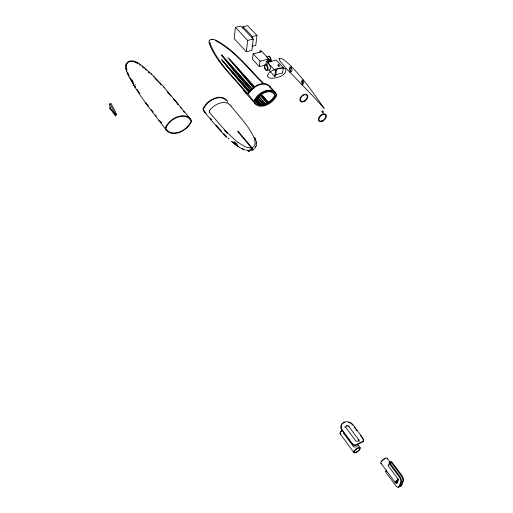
<?xml version="1.0" encoding="UTF-8"?>
<svg xmlns="http://www.w3.org/2000/svg" width="513" height="513" viewBox="0 0 513 513"><rect width="100%" height="100%" fill="white"/><g stroke="black" fill="none" stroke-linecap="round" stroke-linejoin="round"><path stroke-width="0.77" d="M110.59 103.87A1.52 0.5 74.7 0 1 111.404 104.024L115.412 111.834A1.828 0.609 74.6 0 1 115.797 112.892L115.97 113.597A0.859 0.814 78.8 0 0 116.227 114.053A0.859 0.814 79 0 1 116.489 114.502L114.835 115.021L109.788 108.134L110.071 107.409M110.333 109.186L110.346 107.993L109.788 108.134M115.38 116.073L115.393 114.88L110.346 107.993M115.938 115.932L115.957 114.739M251.62 148.828L251.594 148.283M252.165 148.667L252.139 148.129M343.607 432.177L343.607 432.286A2.661 2.61 -28.9 0 0 343.607 432.51L343.62 432.619A2.36 2.18 -61.1 0 0 343.723 433.043A2.039 1.821 -69.8 0 0 343.986 433.6M142.274 66.126C132.848 56.725 120.638 60.207 127.814 74.212M209.958 42.079L209.971 43.233M235.409 27.343L234.184 38.622L246.323 51.736L251.889 50.428L253.294 39.123L240.975 26.112L235.409 27.343L247.683 40.412L246.323 51.736M242.841 28.189L243.015 26.67L247.619 25.65L256.987 35.474L255.737 45.388L251.902 46.279M126.435 65.35L126.474 67.947M252.172 38.052L252.358 36.526L243.015 26.67M125.8 65.6L125.903 64.914L125.845 65.254M269.671 61.611L269.883 60.066L261.027 50.672L260.097 50.89L261.059 51.909L253.121 53.794L252.441 59.213L259.289 66.613L265.061 65.196M259.899 52.435L260.097 50.89M259.289 66.613L260.001 61.182L253.121 53.794M265.997 64.369L266.42 61.271L267.363 61.041L268.337 62.086L276.263 60.156L283.356 67.62L282.528 73.032L275.327 74.847M256.243 98.913L260.982 104.229L260.309 105.409M260.957 105.434L261.489 104.094L256.737 98.765M267.651 61.573L267.972 59.252L260.001 61.182M254.525 148.873L256.231 145.872L256.231 141.556L256.327 142.082M268.626 62.612L268.953 60.29L267.972 59.252M263.919 105.062L264.516 103.286L258.11 96.13M264.426 104.928L265.022 103.151L258.61 96.002M267.497 103.69L268.036 102.35L260.617 94.103M261.04 93.885L268.536 102.215L268.196 103.305M283.356 67.62L275.391 69.601L276.392 70.659L275.596 76.091L274.66 76.328L275.449 70.897L266.42 61.271M251.588 149.219L251.601 149.142A2.507 1.109 73.7 0 0 251.569 148.052L237.666 131.469L238.205 131.315L252.107 147.891A2.507 1.109 73.7 0 1 252.139 148.982L252.133 149.059M290.14 72.634L291.153 66.222M302.157 84.978L303.061 79.675M256.346 145.314L256.231 145.872M165.442 127.801L165.468 127.699A3.142 2.174 -37 0 1 165.526 127.506L165.558 127.397M345.012 422.308A6.682 5.463 20 0 0 342.004 430.279L351.296 443.008A6.765 5.56 21.7 0 0 354.849 445.65L354.996 445.175L363.499 441.084A6.765 5.56 21.6 0 0 362.319 437.32L352.976 424.719A6.688 5.47 20 0 0 343.877 422.263A6.688 5.47 20 0 0 342.139 429.798L351.443 442.533A6.765 5.56 21.6 0 0 354.996 445.175M354.849 445.65L363.351 441.558L363.499 441.084M255.455 146.237L255.218 146.814M385.808 471.71L386.456 469.895M126.66 64.388L126.955 63.689M390.303 464.701L391.156 462.309L401.089 475.564A4.437 1.962 63.5 0 1 402.724 481.239L401.057 485.606A4.418 1.937 63.5 0 1 399.403 486.106M388.245 465.862L398.126 479.123L396.645 483.099L395.709 481.835M397.678 481.771L398.421 479.77M165.648 127.192L165.744 126.993A15.55 10.664 -37.5 0 1 179.024 116.304A15.55 10.664 -37.5 0 1 191.266 120.222L191.368 120.446A3.104 2.123 -38.2 0 1 191.208 122.139L191.099 122.357A15.653 10.811 -37.7 0 1 177.94 132.905A15.653 10.811 -37.7 0 1 165.654 129.193L165.519 128.91A3.142 2.167 -37 0 1 165.641 127.205M209.855 110.212L210.163 109.686A3.495 3.027 -67.4 0 1 210.388 109.378L210.503 109.269A14.531 9.798 -40 0 1 229.369 104.331L229.856 104.787M209.323 40.655L209.073 41.329A14.345 7.984 6.9 0 0 209.035 42.694A20.764 11.555 7.1 0 0 209.08 43.079C216.262 62.464 233.171 76.54 245.567 92.539L245.894 92.891M209.33 40.649L209.458 40.45A4.809 2.674 6.6 0 1 209.644 40.219M127.102 63.42L127.961 62.394M357.599 446.066L357.747 445.258A2.642 1.334 33.9 0 0 357.683 445.104M250.075 91.173L250.421 90.743A14.075 9.343 -42.4 0 1 269.351 85.876L275.43 92.507M249.587 91.737L249.273 92.077M209.65 40.213L209.785 40.085A3.559 1.975 6.6 0 1 210.657 39.591L211.247 39.437M249.113 92.635L249.433 92.353A6.323 2.424 -55.7 0 0 249.684 92.096L251.088 90.577A13.492 8.958 -42.4 0 1 268.703 86.043L268.761 86.101M248.555 92.77L247.875 93.289M128.058 62.317L128.551 61.97M398.126 479.123L398.114 479.136A4.053 1.392 -38.3 0 0 395.446 482.348A4.053 1.392 -38.3 0 0 397.376 482.855M248.298 93.225L247.952 93.424M391.156 462.309L389.809 462.989L399.736 476.256A4.444 1.956 63.5 0 1 401.371 481.931L399.717 486.305A4.418 1.93 63.5 0 1 397.953 486.741M128.814 61.829L130.988 61.336L133.637 61.791M250.607 150.559L251.877 150.065A2.052 0.481 -23 0 1 252.127 149.988L252.434 149.911M249.6 150.104L250.754 149.61A2.636 0.468 -23.2 0 1 251.004 149.45L251.229 149.418M356.381 446.874L356.529 446.823A2.11 1.071 -9.3 0 0 357.048 446.56M249.286 150.213L248.651 150.341M260.982 104.229L261.489 104.094M264.516 103.286L265.022 103.151M268.036 102.35L268.536 102.215M249.716 150.893L249.215 150.976M275.449 70.897L276.392 70.659M268.953 60.29L269.883 60.066M247.683 40.412L253.294 39.123M252.358 36.526L256.987 35.474M211.26 39.43L211.901 39.36A3.649 2.026 6.6 0 1 212.85 39.386M252.608 149.039L252.447 149.065A2.674 0.686 -23.4 0 0 252.21 149.123M355.624 447.041L354.233 446.958A2.629 2.366 -34.1 0 1 354.034 446.881A2.36 2.161 -55.2 0 1 353.662 446.695A2.065 1.86 -70.3 0 1 353.22 446.265L343.979 433.607M252.864 149.014L253.307 149.02M253.21 149.847L253.044 149.841A5.54 0.404 -3.2 0 1 253.178 149.854L253.198 149.867M247.574 93.552L247.086 93.328M250.774 148.001L246.99 147.398A11.895 6.816 14.3 0 1 245.06 146.673L237.833 142.325M251.607 149.725L252.05 149.745M212.863 39.386L213.722 39.52A5.996 3.335 6.5 0 1 214.421 39.693L214.46 39.706A7.772 4.328 6.5 0 1 215.043 39.892A10.6 5.912 6.5 0 1 216.076 40.283C235.262 50.62 248.831 68.774 264.054 83.837M246.952 93.687L246.907 93.68A5.348 1.597 -71.1 0 1 246.83 93.655L246.67 93.578M246.997 150.226L246.689 150.181A8.663 5.47 7.8 0 1 246.009 150.059M248.33 150.937L248.132 150.886A7.394 1.776 -21.9 0 1 248.055 150.828M244.996 149.809L244.201 149.559M244.111 149.514L244.509 149.636M133.81 61.233L134.137 61.342M243.22 149.193L242.668 148.969L243.579 149.328M215.543 40.694C234.813 50.64 248.189 68.986 263.374 83.856M134.335 62.041L136.387 62.977M237.41 145.82L237.365 145.801A4.931 2.905 60.8 0 1 237.173 145.686M242.014 148.674L242.559 148.917L241.014 148.174M248.01 150.841L247.959 150.816A7.035 1.667 -20.9 0 1 247.83 150.739M235.422 143.582L235.435 143.589A5.688 3.45 62.2 0 1 235.608 143.634L235.743 143.755M233.781 141.735L234.127 141.928A8.945 5.252 65.2 0 1 234.332 142.095M237.16 145.705L237.057 145.647A7.009 4.123 60.9 0 1 236.878 145.545A7.785 4.572 60.8 0 1 236.698 145.448M136.695 62.483L137.42 62.881M239.584 147.411L240.417 147.879M137.131 63.388L137.875 63.824M239.334 147.231L238.045 146.417M236.685 145.423L236.698 145.435A8.567 4.995 60.5 0 1 236.487 145.282A8.971 5.194 60.2 0 1 236.14 145.044A8.612 4.931 59.8 0 1 235.903 144.878A7.887 4.508 59.7 0 1 235.73 144.737M237.981 146.404L238.507 146.75M235.8 144.172L235.775 144.153A11.062 6.162 63.2 0 1 235.576 143.999M234.332 142.063L234.358 142.075A10.882 6.451 65.7 0 1 234.608 142.223M139.145 64.632L140.145 65.305M237.237 145.865L236.807 145.564M236.461 145.352L237.596 146.147M236.39 145.301L231.543 141.357M235.268 143.8L235.287 143.813A12.306 6.784 62.8 0 0 235.576 143.999M235.948 144.935L234.627 143.922M143.832 67.331L151.508 74.128M141.998 65.914L144.115 67.556M142.588 67.1L144.05 68.261M234.704 143.364L234.55 143.236A11.094 5.848 61.2 0 1 234.255 142.999A9.054 4.771 61.1 0 1 234.018 142.768M145.326 69.313L146.224 70.089M231.876 141.614L233.268 142.813A65.818 40.155 9.3 0 0 234.294 143.653M247.83 150.732L247.792 150.7A5.951 1.379 -18.5 0 1 247.708 150.566M148.379 72.006L148.103 71.749L149.616 73.154M227.753 137.785L228.965 138.972M153.868 76.45L160.563 83.446M151.213 73.846L154.169 76.738M226.605 136.644L223.636 133.527M155.33 78.771L155.041 78.483L156.978 80.496M226.477 137.394L218.102 128.308L204.302 111.866M233.633 142.383L233.813 142.569A7.176 3.815 61.4 0 0 234.011 142.761M157.786 81.343L158.818 82.446M268.857 70.095L274.66 76.328M159.78 83.478L161.108 84.921M269.921 87.364L272.602 90.294M235.018 144.07L235.063 144.115A4.059 2.315 59.6 0 0 235.377 144.409M163.769 86.986L190.541 119.042M160.261 83.119L164.07 87.319M254.608 86.748L229.426 58.783L254.268 88.05M254.788 87.627L227.753 57.591L253.23 87.736M267.574 102.908L260.303 94.809M246.253 92.507L246.144 92.391A5.303 0.622 54.7 0 0 246.554 92.782M267.049 103.19L259.745 95.052M252.197 88.845L221.744 54.865L234.749 71.089L250.889 89.743M252.229 89.57L221.257 54.981L234.249 71.211L250.389 89.871M221.712 131.437L215.941 124.864M257.616 97.303L263.977 104.428M263.477 104.562L257.116 97.438M250.402 91.66L221.366 59.098L232.748 73.167L249.69 92.738M249.934 91.827L222.046 60.534L249.267 92.789M260.065 104.434L255.756 99.586M259.578 104.415L255.795 100.157M237.641 145.262L237.686 145.307A1.43 0.84 60.4 0 1 237.897 145.57L237.91 145.609M253.428 100.869C239.263 81.843 218.666 65.882 209.977 43.259M255.448 104.036L243.707 90.737M167.347 91.955L170.887 96.078M173.311 98.329L175.484 100.926M210.324 118.182L211.728 119.862M173.792 98.906L178.223 104.203M173.965 99.734L175.497 101.574M177.03 103.414L178.011 104.601M180.454 107.576L181.422 108.762M183.359 111.141L184.327 112.328M231.042 106.165L230.081 105.018A3.084 0.59 53.6 0 0 229.875 104.825M231.068 106.197C238.987 116.015 248.074 125.249 253.608 136.727A52.294 35.378 -1.7 0 1 254.031 137.728L254.948 140.863L255.051 143.775A12.408 8.388 0.3 0 1 254.737 145.006L254.666 145.185A8.817 5.964 0.5 0 1 254.474 145.583A8.144 5.515 0.5 0 1 254.256 145.955L253.05 147.212A6.586 4.457 0.5 0 1 252.736 147.43L252.614 147.507A4.322 3.597 32.3 0 1 252.377 147.629L252.358 147.648A4.303 3.604 34.3 0 1 252.088 147.763M128.603 75.956C138.767 95.642 153.259 112.687 166.443 130.36M160.075 121.074L161.473 122.908L161.204 122.549M158.857 120.517L159.139 120.888M155.401 114.95L156.337 116.182M236.788 144.236L236.422 143.807A6.881 3.803 63 0 0 236.063 143.448L236.006 143.39A10.119 5.605 63 0 0 235.73 143.191A12.068 6.804 63.6 0 0 235.403 142.903M151.316 109.513L153.233 112.078M387.135 458.199L389.995 462.014M396.312 481.649L397.248 482.906M354.233 427.092L357.035 430.869M360.306 435.28L362.172 437.801M380.832 463.104L395.542 482.945M115.592 113.347L116.515 114.598M357.907 444.656L360.216 447.811A3.982 1.526 -37.7 0 1 356.208 452.511A3.982 1.526 -37.7 0 1 354.72 450.318A3.982 1.526 -37.7 0 1 360.216 447.811M340.087 433.645L353.887 452.626M139.882 93.533L137.035 89.281M134.97 86.043L135.74 87.268M133.309 84.51L135.227 87.588M135.099 84.382L135.336 84.767M132.405 81.811L133.803 84.17M131.995 79.816L133.393 82.33M132.059 81.214L130.122 77.675M255.096 138.221L255.038 138.106A5.059 1.238 83.7 0 0 254.967 138.003M129.148 75.719L128.353 73.968M127.788 74.167L128.622 76.001M254.371 138.023L254.377 138.042A9.093 2.7 83 0 1 254.461 138.26M127.634 72.179L128.09 73.321M209.637 112.494L209.727 112.693A2.244 1.526 -73.7 0 0 209.83 112.879L226.047 131.463L236.762 141.498A50.236 28.042 15.1 0 0 237.859 142.313M126.397 70.345L126.647 71.166M209.599 112.373L209.528 112.052M126.974 70.191L126.749 69.345M114.835 115.021L114.809 114.918A0.859 0.814 79 0 1 114.829 114.399A0.859 0.821 78.4 0 0 114.848 113.88L114.681 113.174A1.828 0.609 74.5 0 0 114.296 112.116L110.282 104.299A1.52 0.5 74.7 0 0 109.526 103.915A1.52 0.5 74.7 0 0 109.737 105.729A1.821 0.596 74.7 0 1 110.071 107.371M126.602 68.704L126.756 69.396M255.846 140.402L255.859 140.472A2.321 0.616 85.3 0 0 255.711 139.863L255.564 139.382A7.599 2.001 85 0 0 255.487 139.203M125.903 68.146L126.006 68.742M256.429 142.858L256.455 143.198M266.106 56.751A3.302 1.558 76.4 0 1 268.203 58.982M267.831 56.68A3.302 1.565 76.4 0 1 270.127 57.488A3.302 1.565 76.4 0 1 270.678 61.861M268.806 56.706A2.751 1.308 76.4 0 1 270.768 58.463A2.751 1.308 76.4 0 1 270.575 61.817M267.196 64.356A3.328 1.571 76.2 0 1 270.165 66.177A3.328 1.571 76.2 0 1 268.799 69.922M249.113 92.584A5.976 2.642 -58.5 0 1 248.799 92.834M248.6 92.988A5.771 2.873 -62.3 0 1 248.33 93.167M247.882 93.334A3.52 0.699 -47 0 1 247.689 93.424M246.997 93.161A5.662 0.853 57.6 0 1 246.791 92.975M269.646 86.165A7.304 2.552 23.5 0 1 269.767 86.344M269.844 86.453A6.874 2.244 26 0 1 269.947 86.626M269.819 86.582A6.573 1.988 29.2 0 1 269.928 86.768M269.941 87.075A5.874 1.494 39.4 0 1 270.024 87.383M250.036 91A7.214 1.956 -54.2 0 1 249.581 91.532M249.267 92.026A6.566 2.366 -56.4 0 1 249.087 92.212M249.087 92.314A6.329 2.533 -57.9 0 1 248.818 92.571M248.818 92.449A6.175 2.559 -58.5 0 1 248.555 92.693M248.356 92.603A3.104 0.353 -40.3 0 1 247.971 92.885M247.375 93.558A3.694 0.853 -51.1 0 1 247.285 93.597L247.234 93.642A4.123 1.058 -55.1 0 0 247.292 93.546M247.086 93.635A4.764 1.366 -62.9 0 1 246.971 93.655M246.529 93.597A5.579 0.936 58.7 0 1 246.259 93.385M246.195 93.251A5.406 0.789 56.6 0 1 245.951 93.007M235.8 144.127A9.292 5.181 63.3 0 0 235.999 144.256A7.317 4.136 63.9 0 0 236.204 144.429A5.354 3.027 63.9 0 0 236.397 144.525M235.262 143.916A13.235 7.22 62.4 0 1 234.691 143.48M237.551 145.153A4.341 2.514 60.2 0 0 237.288 144.897A6.72 3.886 60.2 0 0 236.923 144.602A8.118 4.764 60.7 0 0 236.692 144.384A8.772 5.149 60.7 0 0 236.455 144.236A8.824 5.239 61.1 0 0 236.198 144.057L235.929 143.864A7.464 4.476 61.6 0 0 235.756 143.762M235.403 142.87A13.043 7.503 64.3 0 0 235.076 142.608A12.774 7.496 65.2 0 0 234.749 142.313M235.73 144.717A6.547 3.713 59.5 0 1 235.39 144.416M254.358 138.1A10.779 3.123 82.5 0 0 254.275 137.901A11.78 3.373 82.3 0 0 254.191 137.657M255.089 138.26A7.208 1.757 83.6 0 1 255.166 138.427M255.179 138.292A8.003 2.007 84.2 0 1 255.243 138.433M255.237 138.561A8.593 2.142 84.1 0 1 255.314 138.734A8.766 2.232 84.4 0 1 255.41 138.94A8.439 2.199 84.8 0 1 255.493 139.106M255.461 140.267A7.496 1.962 84.9 0 1 255.378 140.087A8.452 2.251 85.3 0 1 255.294 139.908A8.843 2.418 85.8 0 1 255.211 139.709M251.537 147.898A4.309 3.565 32.5 0 1 250.767 147.975M248.587 150.373A6.913 2.014 -21.5 0 1 248.446 150.373M205.065 111.796A14.556 9.959 -40.3 0 1 203.674 109.776A2.43 1.667 -39.6 0 1 203.815 108.23A14.46 9.824 -39.9 0 1 214.928 98.592A14.46 9.824 -39.9 0 1 226.162 100.445M249.203 150.969A5.79 1.327 -21.3 0 1 249.023 150.976M249.049 150.963A6.31 1.494 -22.1 0 1 248.779 150.963M248.69 151.008A6.842 1.68 -23.2 0 1 248.459 150.989M248.542 150.925A7.227 1.751 -22.6 0 1 248.388 150.905M251.671 149.777A7.464 0.449 -1.1 0 1 251.819 149.783M252.633 149.758A7.259 0.404 -0.7 0 1 252.787 149.77M252.755 149.777A6.887 0.404 -1.1 0 1 252.947 149.796M206.046 113.315A15.166 10.369 -40.3 0 1 203.167 110.096A3.04 2.084 -39.6 0 1 203.34 108.166A15.063 10.234 -39.9 0 1 216.255 97.714A15.063 10.234 -39.9 0 1 227.689 101.831A3.007 2.039 -40.7 0 1 227.81 102.356M252.467 149.116A2.642 0.462 -18 0 1 252.717 149.084M249.921 150.771A2.642 0.859 -33.5 0 1 249.773 150.822M252.441 149.956A2.084 0.366 -19.8 0 1 252.595 149.931M209.484 111.783A2.456 1.828 -68.4 0 1 209.484 111.494M209.528 111.013A2.828 2.321 -66 0 1 209.766 110.301M362.473 438.237A6.765 5.56 21.7 0 1 363.351 441.558M348.648 422.417A6.682 5.463 20 0 1 352.829 425.2M340.779 432.215A3.097 1.244 -37.6 0 1 341.889 430.766M358.786 439.417A2.539 2.084 21.7 0 1 359.081 441.404M344.986 427.618A2.507 2.052 20 0 1 345.384 426.361M346.525 425.694A2.507 2.052 20 0 1 347.147 425.63M348.596 426.021A2.507 2.052 20 0 1 349.116 426.399M340.856 433.972A3.924 1.577 -37.6 0 1 342.043 430.183M386.116 471.37A0.853 0.705 26.5 0 0 385.936 472.364L395.715 485.58A4.425 1.93 63.5 0 0 399.05 486.645L400.704 482.278A4.444 1.956 63.5 0 0 399.069 476.603L389.149 463.322A0.859 0.705 26 0 1 389.329 462.328L390.656 461.662A0.859 0.705 26 0 1 391.823 461.982L401.756 475.224A4.437 1.962 63.5 0 1 403.385 480.893L401.724 485.26A4.418 1.937 63.5 0 1 399.948 485.702M390.13 464.002A0.923 0.686 50.5 0 1 390.316 464.047A0.846 0.577 42.7 0 1 390.656 464.162M388.238 465.868A0.821 0.795 -33 0 1 388.149 465.176A0.911 0.859 36.8 0 1 388.456 464.74L388.482 464.714A4.014 1.436 -38.2 0 1 389.162 464.329M397.344 482.464A3.2 1.097 -38.3 0 1 396.196 481.726A3.2 1.097 -38.3 0 1 398.582 479.168M400.377 478.308A3.2 1.097 -38.3 0 1 400.544 478.276M381.377 463.386A3.995 1.449 -38.2 0 1 383.288 459.391A3.995 1.449 -38.2 0 1 387.206 459M381.736 461.437A3.155 1.148 -38.2 0 1 385.039 458.737M267.497 75.514C267.645 78.81 272.275 78.354 274.577 78.008A22.264 14.967 -44.7 0 0 277.975 77.149C285.17 76.225 290.909 66.042 279.296 68.255A21.732 14.338 -43.4 0 0 275.872 69.108C272.659 70.358 268.645 71.942 267.497 75.514M279.098 58.706L280.226 61.419L285.388 67.549L313.52 96.681L324.165 108.384C313.462 93.033 302.664 77.521 289.255 64.375C286.395 62.432 282.894 57.334 279.098 58.706M166.148 127.269L166.129 127.314A2.507 1.731 -37 0 0 166.058 128.603L166.18 128.846A15.024 10.375 -37.7 0 0 177.973 132.425A15.024 10.375 -37.7 0 0 190.612 122.286L190.74 122.03A2.482 1.699 -38.2 0 0 190.836 120.754L190.798 120.658A14.928 10.234 -37.5 0 0 178.999 116.797A14.928 10.234 -37.5 0 0 166.199 127.147L166.148 127.269M227.291 133.072L224.707 130.34L227.291 133.072M358.26 439.269L348.93 426.617A1.674 1.366 20 0 0 346.653 426.002A1.674 1.366 20 0 0 346.217 427.887L355.535 440.571A1.693 1.392 21.6 0 0 357.843 441.199A1.693 1.392 21.6 0 0 358.26 439.269M148.475 106.595L145.333 102.292L148.475 106.595M254.365 101.317L254.32 101.176A1.783 1.186 -42.1 0 1 254.512 100.176A13.582 8.92 -42.3 0 1 266.125 90.775A13.582 8.92 -42.3 0 1 275.847 94.565L275.885 94.719A1.77 1.161 -42.9 0 1 275.68 95.7A13.671 9.035 -42.7 0 1 264.124 105.011A13.671 9.035 -42.7 0 1 254.365 101.317M303.92 101.099A4.066 2.584 -43.8 0 0 306.78 95.264A4.066 2.584 -43.8 0 0 300.836 97.868A4.066 2.584 -43.8 0 0 303.92 101.099M322.151 120.85A4.085 2.507 -43.6 0 0 325.447 115.085A4.085 2.507 -43.6 0 0 319.528 117.374A4.085 2.507 -43.6 0 0 322.151 120.85M322.106 121.389A4.797 2.943 -43.6 0 0 325.986 114.617A4.797 2.943 -43.6 0 0 319.028 117.297A4.797 2.943 -43.6 0 0 322.106 121.389M303.933 101.619A4.758 3.027 -43.8 0 0 307.281 94.783A4.758 3.027 -43.8 0 0 300.317 97.823A4.758 3.027 -43.8 0 0 303.933 101.619M301.67 81.657A1.738 0.866 75.7 0 0 303.029 84.017A1.738 0.866 75.7 0 0 303.132 81.323A1.738 0.866 75.7 0 0 301.67 81.657M289.441 68.421A2.289 1.122 76.1 0 0 291.121 71.666A2.289 1.122 76.1 0 0 291.39 68.216A2.289 1.122 76.1 0 0 289.441 68.421M322.068 111.558A1.173 0.603 74.7 0 0 323.004 113.174A1.173 0.603 74.7 0 0 323.094 111.385A1.173 0.603 74.7 0 0 322.068 111.558M278.123 65.055A1.122 0.539 76.2 0 0 278.95 66.652A1.122 0.539 76.2 0 0 279.066 64.946A1.122 0.539 76.2 0 0 278.123 65.055M264.65 65.927A3.335 1.571 76.2 0 0 267.068 70.653A3.335 1.571 76.2 0 0 267.369 65.626A3.335 1.571 76.2 0 0 264.65 65.927M264.464 66.286A2.777 1.308 76.1 0 0 266.478 70.23A2.777 1.308 76.1 0 0 266.728 66.036A2.777 1.308 76.1 0 0 264.464 66.286M274.442 97.028A2.95 1.937 -42.8 0 0 274.795 94.661A12.402 8.144 -42.3 0 0 266.305 92.064A12.402 8.144 -42.3 0 0 256.378 99.503A2.975 1.969 -42.2 0 0 256.058 101.882A12.485 8.246 -42.7 0 0 274.442 97.028M274.141 96.694A2.95 1.937 -42.8 0 0 274.487 94.328A12.402 8.144 -42.3 0 0 266.003 91.731A12.402 8.144 -42.3 0 0 256.077 99.169A2.975 1.969 -42.2 0 0 255.763 101.548A12.485 8.246 -42.7 0 0 274.141 96.694M264.355 105.813A14.274 9.426 -42.7 0 0 276.411 96.098A2.36 1.533 -43.2 0 0 276.635 94.584A14.178 9.305 -42.3 0 0 266.491 90.628A14.178 9.305 -42.3 0 0 254.371 100.445A2.379 1.584 -41.8 0 0 254.166 101.972A14.274 9.426 -42.7 0 0 264.355 105.813M356.388 452.03A3.142 1.206 -37.7 0 0 359.549 448.317A3.142 1.206 -37.7 0 0 355.214 450.299A3.142 1.206 -37.7 0 0 356.388 452.03"/></g></svg>
